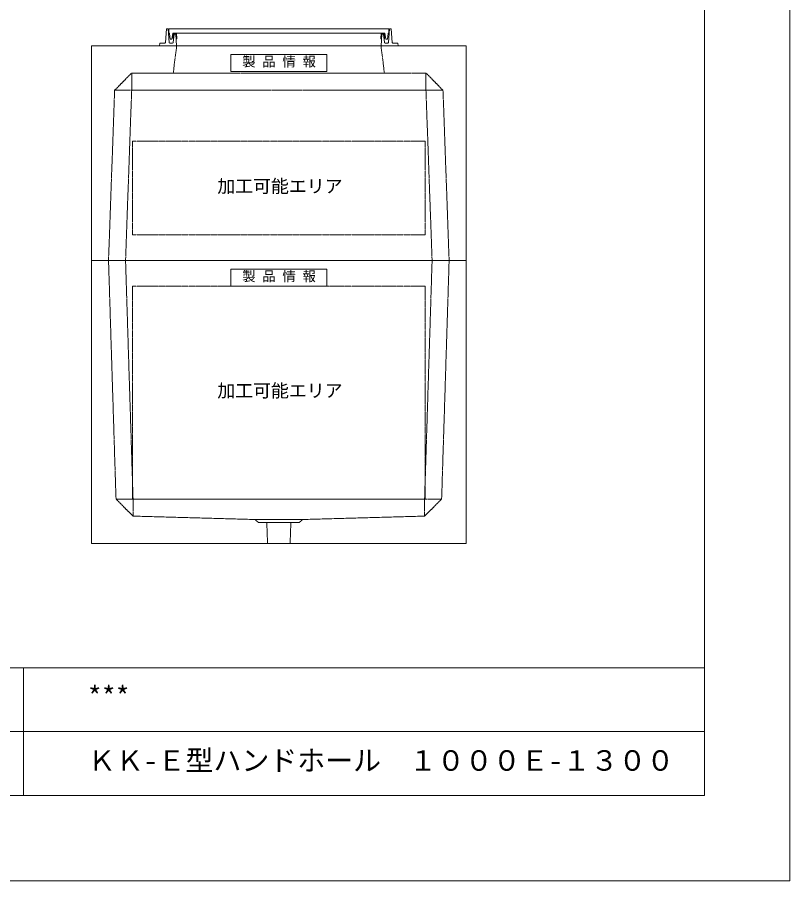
# Model space of a CAD drawing. Units: millimetres, scale not verified. Extents: x -3712 to 3712, y -2625 to 2625.
# Drawn here: x 1445 to 3712, y -2625 to -91 of the extents above; entities that cross this region are included whole.
import ezdxf
from ezdxf.enums import TextEntityAlignment as Align

# ---------------------------------------------------------------- set-up
doc = ezdxf.new("R2010")
doc.units = ezdxf.units.MM
doc.header["$LTSCALE"] = 10
doc.linetypes.add('LONG_DASHED1', pattern=[7, 6, -1])
doc.linetypes.add('LONG_DOUBLE_CHAIN', pattern=[21.8, 18, -1, 0.6, -0.6, 0.6, -1])
for name, color, linetype, lineweight in [('0-0_D-TTL', 7, 'Continuous', 9), ('0-1_Defpoints', 7, 'Continuous', 9), ('0-2_D-TTL-FRAM1', 134, 'Continuous', 9), ('0-3_D-TTL-TXT', 7, 'Continuous', 9), ('0-7_D-STR', 7, 'LONG_DASHED1', 9), ('0-8_D-STR-STR1', 7, 'LONG_DASHED1', 9), ('0-A_D-STR-STR5', 1, 'LONG_DOUBLE_CHAIN', 9), ('0-B_D-STR-STR4', 134, 'Continuous', 9)]:
    doc.layers.add(name, color=color, linetype=linetype, lineweight=lineweight)
doc.styles.add('ＭＳ ゴシック', font='')
doc.styles.get('ＭＳ ゴシック').set_extended_font_data('MS Gothic')

# ---------------------------------------------------------------- blocks, each defined once
blk = doc.blocks.new('A$C4DE05FD1')
at = {"layer": '0-0_D-TTL', "color": 134}
for p in [(57400, 38000), (2000, 2000)]:
    blk.add_line(p, (57400, 2000), dxfattribs=at)
at = {"layer": '0-1_Defpoints', "color": 134}
for p in [(59400, 42000), (0, 0)]:
    blk.add_line(p, (59400, 0), dxfattribs=at)
at = {"layer": '0-2_D-TTL-FRAM1'}
for p, q in [((19400, 5000), (57400, 5000)), ((41400, 5000), (41400, 2000)), ((32400, 3500), (57400, 3500))]:
    blk.add_line(p, q, dxfattribs=at)
blk = doc.blocks.new('A$C284D0AE2')
at = {"layer": '0-B_D-STR-STR4'}
for p, q in [((-3300, 500), (-3327.8, 98.6)), ((-3250, 500), (-3300, 500)), ((-3221.3, 98.6), (-3250, 500)), ((-3225, 500), (-3225, 370)), ((-3225, 370), (-3219.2, 370)), ((-3209.2, 360.9), (-3195, 200)), ((-3145, 200), (-3115, 370)), ((-3115, 370), (3115, 370)), ((-3090, 370), (-3106.2, 200.7)), ((-3070, 340), (-3098, 97.7)), ((-3000, 370), (-3090, 370)), ((-3020, 340), (-3070, 340)), ((-3000, 0), (-3020, 340)), ((-2991.8, 200.7), (-3000, 370)), ((3000, 370), (3090, 370)), ((3090, 370), (3106.2, 200.7)), ((-3490, 80), (-3500, 0)), ((-3500, 0), (3500, 0)), ((-3347.8, 80), (-3490, 80)), ((-3117.8, 80), (-3201.4, 80)), ((-3195, 200), (-3145, 200)), ((-3106.2, 200.7), (-3086.1, 200.7)), ((-3011.8, 200.7), (-2991.8, 200.7)), ((3106.2, 200.7), (3086.1, 200.7)), ((3117.8, 80), (3201.4, 80)), ((3347.8, 80), (3490, 80)), ((3490, 80), (3500, 0))]:
    blk.add_line(p, q, dxfattribs=at)
for points in [[(-3225, 500), (3225, 500), (3225, 370), (3219.2, 370)], [(3011.8, 200.7), (2991.8, 200.7), (3000, 370)], [(3000, 0), (3020, 340), (3070, 340), (3098, 97.7)], [(3209.2, 360.9), (3195, 200), (3145, 200), (3115, 370)], [(3221.3, 98.6), (3250, 500), (3300, 500), (3327.8, 98.6)]]:
    blk.add_lwpolyline(points, dxfattribs=at)
for centre, radius, start, end in [((-3219.2, 360), 10, 5.04245, 90), ((3219.2, 360), 10, 90, 174.95755), ((-3347.8, 100), 20, 270, 356.0372), ((-3201.4, 100), 20, 184.08562, 270), ((-3117.8, 100), 20, 270, 353.41806), ((3117.8, 100), 20, 186.58194, 270), ((3201.4, 100), 20, 270, 355.91438), ((3347.8, 100), 20, 183.9628, 270)]:
    blk.add_arc(centre, radius, start, end, dxfattribs=at)
blk = doc.blocks.new('A$C3FC15DFF')
at = {"layer": '0-8_D-STR-STR1', "linetype": 'Continuous'}
blk.add_lwpolyline([(-1410, 0), (1410, 0), (1410, -500), (-1410, -500)], close=True, dxfattribs=at)
at = {"layer": '0-8_D-STR-STR1', "style": 'ＭＳ ゴシック'}
blk.add_text('製 品 情 報', height=288.6, dxfattribs=at).set_placement((-1074.8, -441.3), align=Align.BOTTOM_LEFT)
blk = doc.blocks.new('A$C56F9050B')
at = {"layer": '0-7_D-STR'}
for p, q in [((-3000, 6300), (-3100, 5500)), ((3000, 6300), (3100, 5500)), ((-4820, 5000), (-4320, 5500)), ((-4320, 5000), (-4320, 5500)), ((4320, 5000), (4320, 5500)), ((-4820, 5000), (-5000, 0)), ((4820, 5000), (-4820, 5000)), ((-4320, 5000), (-4500, 0)), ((4320, 5000), (4500, 0)), ((4820, 5000), (5000, 0))]:
    blk.add_line(p, q, dxfattribs=at)
at = {"layer": '0-7_D-STR', "linetype": 'Continuous'}
for p in [(5500, 6300), (-5500, 0)]:
    blk.add_line(p, (5500, 0), dxfattribs=at)
blk.add_lwpolyline([(-5500, 0), (-5500, 6300), (5500, 6300)], dxfattribs=at)
at = {"layer": '0-7_D-STR'}
blk.add_lwpolyline([(4820, 5000), (4320, 5500), (-4320, 5500)], dxfattribs=at)
at = {"layer": '0-A_D-STR-STR5'}
for p, q in [((-4300, 3500), (-4300, 750)), ((4300, 3500), (-4300, 3500)), ((4300, 3500), (4300, 750)), ((4300, 750), (-4300, 750))]:
    blk.add_line(p, q, dxfattribs=at)
at = {"layer": '0-8_D-STR-STR1'}
blk.add_blockref('A$C3FC15DFF', (0, 6050), dxfattribs=at)
blk = doc.blocks.new('A$C70106A7D')
at = {"layer": '0-7_D-STR', "linetype": 'Continuous'}
for p, q in [((-5500, 0), (5500, 0)), ((-5500, -8300), (-5500, 0)), ((5500, -8300), (5500, 0)), ((-5500, -8300), (5500, -8300))]:
    blk.add_line(p, q, dxfattribs=at)
at = {"layer": '0-7_D-STR'}
for p, q in [((-5000, 0), (-4780, -7000)), ((-4500, 0), (-4280, -7000)), ((4500, 0), (4280, -7000)), ((5000, 0), (4780, -7000)), ((-4280, -7500), (-4780, -7000)), ((4780, -7000), (-4780, -7000)), ((-4280, -7500), (-4280, -7000)), ((4280, -7500), (4780, -7000)), ((4280, -7500), (4280, -7000)), ((-4280, -7500), (-700, -7600)), ((-600, -7690), (-700, -7600)), ((700, -7600), (-700, -7600)), ((600, -7690), (700, -7600)), ((4280, -7500), (700, -7600)), ((600, -7690), (-600, -7690)), ((-333, -8300), (-352, -7690)), ((333, -8300), (352, -7690))]:
    blk.add_line(p, q, dxfattribs=at)
at = {"layer": '0-A_D-STR-STR5'}
for p, q in [((4300, -750), (4300, -7000)), ((4300, -7000), (-4300, -7000))]:
    blk.add_line(p, q, dxfattribs=at)
blk.add_lwpolyline([(4300, -750), (-4300, -750), (-4300, -7000)], dxfattribs=at)
at = {"layer": '0-8_D-STR-STR1'}
blk.add_blockref('A$C3FC15DFF', (0, -250), dxfattribs=at)

msp = doc.modelspace()

# ---------------------------------------------------------------- block references
at = {"layer": '0-0_D-TTL', "xscale": 0.125, "yscale": 0.125}
msp.add_blockref('A$C4DE05FD1', (-3712.5, -2625), dxfattribs=at)
at = {"layer": '0-7_D-STR', "xscale": 0.1, "yscale": 0.1}
for name in ['A$C56F9050B', 'A$C70106A7D']:
    msp.add_blockref(name, (2212.5, -805), dxfattribs=at)
at = {"layer": '0-B_D-STR-STR4', "xscale": 0.1, "yscale": 0.1}
msp.add_blockref('A$C284D0AE2', (2212.5, -175), dxfattribs=at)

# ---------------------------------------------------------------- texts
at = {"layer": '0-3_D-TTL-TXT', "style": 'ＭＳ ゴシック'}
for s, p in [('***', (1651.65, -2132.75)), ('ＫＫ-Ｅ型ハンドホール\u3000１０００Ｅ-１３００', (1651.65, -2320.25))]:
    msp.add_text(s, height=60.12, dxfattribs=at).set_placement(p, align=Align.BOTTOM_LEFT)
at = {"layer": '0-A_D-STR-STR5', "style": 'ＭＳ ゴシック'}
for p in [(2032.02, -617.53), (2032.02, -1217.53)]:
    msp.add_text('加工可能エリア', height=38.49, dxfattribs=at).set_placement(p, align=Align.BOTTOM_LEFT)

doc.saveas('drawing.dxf')
